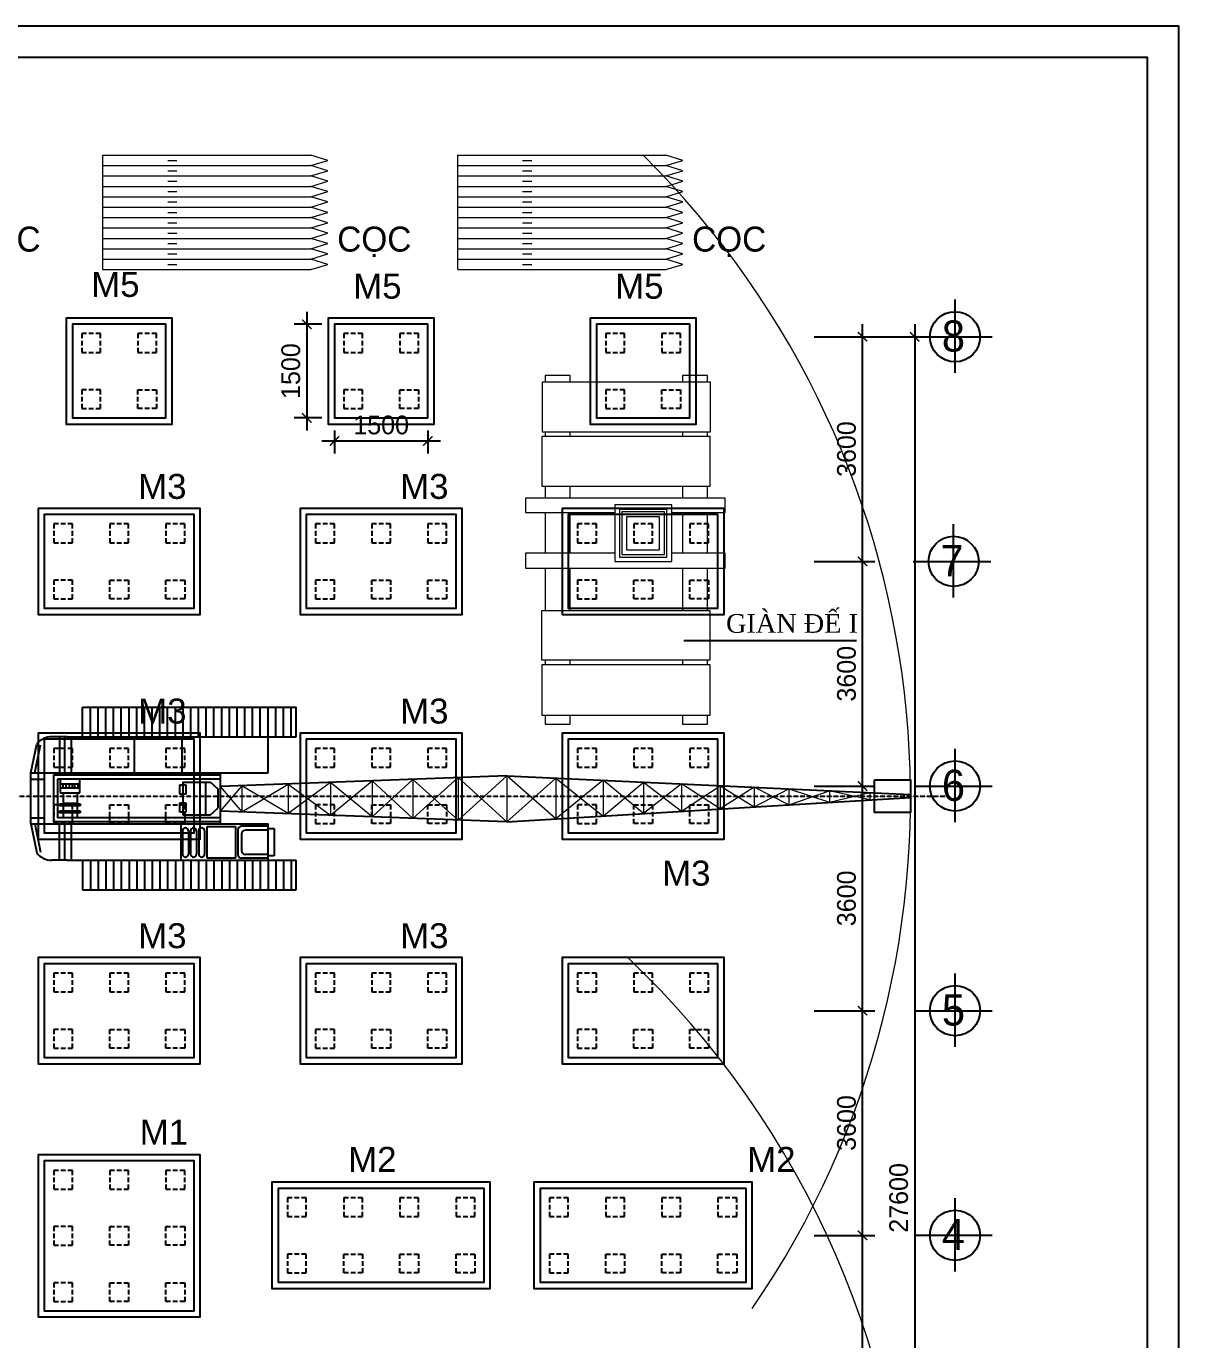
# Model space of a CAD drawing. Extents: x -134084 to 44078, y -38908 to 20492.
# Drawn here: x -68460 to -49984, y -557 to 20492 of the extents above; entities that cross this region are included whole.
import ezdxf

# ---------------------------------------------------------------- set-up
doc = ezdxf.new("R2010")
doc.units = 0
doc.header["$MEASUREMENT"] = 0
doc.linetypes.add('DASHED', pattern=[0.75, 0.5, -0.25])
doc.linetypes.add('HIDDEN', pattern=[0.375, 0.25, -0.125])
doc.layers.get('0').update_dxf_attribs({"linetype": 'CONTINUOUS'})
doc.layers.get('DEFPOINTS').update_dxf_attribs({"linetype": 'CONTINUOUS'})
for name, color, linetype in [('CHU', 3, 'CONTINUOUS'), ('D', 1, 'CONTINUOUS'), ('DIM', 8, 'CONTINUOUS'), ('K2', 4, 'CONTINUOUS'), ('NET-CO-BAN', 7, 'CONTINUOUS'), ('TEXT', 3, 'CONTINUOUS'), ('THAY', 4, 'CONTINUOUS'), ('TUONG', 7, 'CONTINUOUS'), ('V', 2, 'CONTINUOUS')]:
    doc.layers.add(name, color=color, linetype=linetype)
doc.layers.add('KICTHUOC', color=3, linetype='CONTINUOUS', lineweight=20)
doc.styles.add('H', font='')
doc.styles.add('M1', font='arial.ttf')
doc.styles.get('H').set_extended_font_data('VNI-Avo')
doc.dimstyles.new('1-100', dxfattribs={"dimtxt": 300, "dimasz": 150, "dimexe": 200, "dimexo": 200, "dimgap": 100, "dimtad": 1, "dimtoh": 1, "dimdec": 0, "dimzin": 0, "dimdsep": 46, "dimtxsty": 'H', "dimblk": 'ARCHTICK', "dimcen": 1, "dimdle": 200, "dimclrd": 8, "dimclre": 8, "dimclrt": 3, "dimadec": 0, "dimazin": 0, "dimtfac": 1, "dimtdec": 0, "dimtix": 1, "dimtmove": 2, "dimatfit": 3, "dimldrblk": 'ARCHTICK', "dimfxl": 1, "dimtolj": 1, "dimtzin": 0, "dimarcsym": 0})
doc.dimstyles.new('ISO-25_WS', dxfattribs={"dimtxt": 2.5, "dimasz": 2.5, "dimexe": 1.25, "dimexo": 0.625, "dimtad": 1, "dimdec": 4, "dimdsep": 46, "dimtxsty": 'Standard', "dimcen": 2.5, "dimadec": 0, "dimazin": 0, "dimtfac": 1, "dimtdec": 4, "dimtmove": 0, "dimatfit": 3, "dimfxl": 1, "dimtolj": 1, "dimtzin": 0, "dimarcsym": 0})

# ---------------------------------------------------------------- blocks, each defined once
blk = doc.blocks.new('_ArchTick')
at = {"color": 0, "linetype": 'ByBlock', "const_width": 0.15}
blk.add_lwpolyline([(-0.5, -0.5), (0.5, 0.5)], dxfattribs=at)
blk = doc.blocks.new('*D11')
at = {"layer": 'DEFPOINTS', "color": 0, "transparency": 16777216}
for p in [(-63520, 15716), (-63963, 14216), (-63520, 14216)]:
    blk.add_point(p, dxfattribs=at)
at = {"layer": 'DIM', "color": 8, "lineweight": -2, "transparency": 16777216}
for p, q in [((-63963, 15916), (-63963, 14016)), ((-63720, 15716), (-64163, 15716)), ((-63720, 14216), (-64163, 14216))]:
    blk.add_line(p, q, dxfattribs=at)
at = {"layer": 'DIM', "color": 8, "lineweight": -2, "transparency": 16777216, "xscale": 150, "yscale": 150, "zscale": 150}
for p, rotation in [((-63963, 15716), 90), ((-63963, 14216), 270)]:
    blk.add_blockref('_ArchTick', p, dxfattribs=dict(at, rotation=rotation))
at = {"layer": 'DIM', "color": 3, "transparency": 16777216, "insert": (-64218, 14966), "char_height": 300, "attachment_point": 5, "rotation": 90, "style": 'H'}
blk.add_mtext('\\A1;1500', dxfattribs=at)
blk = doc.blocks.new('*D12')
at = {"layer": 'DEFPOINTS', "color": 0, "transparency": 16777216}
for p in [(-63520, 14216), (-62020, 14216), (-62020, 13846)]:
    blk.add_point(p, dxfattribs=at)
at = {"layer": 'DIM', "color": 8, "lineweight": -2, "transparency": 16777216}
for p, q in [((-63520, 14016), (-63520, 13646)), ((-62020, 14016), (-62020, 13646)), ((-63720, 13846), (-61820, 13846))]:
    blk.add_line(p, q, dxfattribs=at)
at = {"layer": 'DIM', "color": 8, "lineweight": -2, "transparency": 16777216, "xscale": 150, "yscale": 150, "zscale": 150, "rotation": 180}
blk.add_blockref('_ArchTick', (-63520, 13846), dxfattribs=at)
at = {"layer": 'DIM', "color": 8, "lineweight": -2, "transparency": 16777216, "xscale": 150, "yscale": 150, "zscale": 150}
blk.add_blockref('_ArchTick', (-62020, 13846), dxfattribs=at)
at = {"layer": 'DIM', "color": 3, "transparency": 16777216, "insert": (-62770, 14101), "char_height": 300, "attachment_point": 5, "style": 'H'}
blk.add_mtext('\\A1;1500', dxfattribs=at)
blk = doc.blocks.new('*D17')
at = {"layer": 'DEFPOINTS', "color": 0, "transparency": 16777216}
for p in [(-56026, 15516), (-55054, 15516), (-56026, 11916)]:
    blk.add_point(p, dxfattribs=at)
at = {"layer": 'DIM', "color": 8, "lineweight": -2, "transparency": 16777216}
for p, q in [((-55054, 11716), (-55054, 15716)), ((-55826, 15516), (-54854, 15516)), ((-55826, 11916), (-54854, 11916))]:
    blk.add_line(p, q, dxfattribs=at)
at = {"layer": 'DIM', "color": 8, "lineweight": -2, "transparency": 16777216, "xscale": 150, "yscale": 150, "zscale": 150}
for p, rotation in [((-55054, 15516), 90), ((-55054, 11916), 270)]:
    blk.add_blockref('_ArchTick', p, dxfattribs=dict(at, rotation=rotation))
at = {"layer": 'DIM', "color": 3, "transparency": 16777216, "insert": (-55309, 13716), "char_height": 300, "attachment_point": 5, "rotation": 90, "style": 'H'}
blk.add_mtext('\\A1;3600', dxfattribs=at)
blk = doc.blocks.new('*D18')
at = {"layer": 'DEFPOINTS', "color": 0, "transparency": 16777216}
for p in [(-55179, 15516), (-57007, -12084), (-54216, -12084)]:
    blk.add_point(p, dxfattribs=at)
at = {"layer": 'DIM', "color": 8, "lineweight": -2, "transparency": 16777216}
for p, q in [((-54216, 15716), (-54216, -12284)), ((-54979, 15516), (-54016, 15516)), ((-56807, -12084), (-54016, -12084))]:
    blk.add_line(p, q, dxfattribs=at)
at = {"layer": 'DIM', "color": 8, "lineweight": -2, "transparency": 16777216, "xscale": 150, "yscale": 150, "zscale": 150}
for p, rotation in [((-54216, 15516), 90), ((-54216, -12084), 270)]:
    blk.add_blockref('_ArchTick', p, dxfattribs=dict(at, rotation=rotation))
at = {"layer": 'DIM', "color": 3, "transparency": 16777216, "insert": (-54472, 1716), "char_height": 300, "attachment_point": 5, "rotation": 90, "style": 'H'}
blk.add_mtext('\\A1;27600', dxfattribs=at)
blk = doc.blocks.new('*D19')
at = {"layer": 'DEFPOINTS', "color": 0, "transparency": 16777216}
for p in [(-56026, 1116), (-55054, 1116), (-56026, -4884)]:
    blk.add_point(p, dxfattribs=at)
at = {"layer": 'DIM', "color": 8, "lineweight": -2, "transparency": 16777216}
for p, q in [((-55054, -5084), (-55054, 1316)), ((-55826, 1116), (-54854, 1116)), ((-55826, -4884), (-54854, -4884))]:
    blk.add_line(p, q, dxfattribs=at)
at = {"layer": 'DIM', "color": 8, "lineweight": -2, "transparency": 16777216, "xscale": 150, "yscale": 150, "zscale": 150}
for p, rotation in [((-55054, 1116), 90), ((-55054, -4884), 270)]:
    blk.add_blockref('_ArchTick', p, dxfattribs=dict(at, rotation=rotation))
at = {"layer": 'DIM', "color": 3, "transparency": 16777216, "insert": (-55309, -1884), "char_height": 300, "attachment_point": 5, "rotation": 90, "style": 'H'}
blk.add_mtext('\\A1;6000', dxfattribs=at)
blk = doc.blocks.new('*D22')
at = {"layer": 'DEFPOINTS', "color": 0, "transparency": 16777216}
for p in [(-56026, 8316), (-55054, 8316), (-56026, 4716)]:
    blk.add_point(p, dxfattribs=at)
at = {"layer": 'DIM', "color": 8, "lineweight": -2, "transparency": 16777216}
for p, q in [((-55054, 4516), (-55054, 8516)), ((-55826, 8316), (-54854, 8316)), ((-55826, 4716), (-54854, 4716))]:
    blk.add_line(p, q, dxfattribs=at)
at = {"layer": 'DIM', "color": 8, "lineweight": -2, "transparency": 16777216, "xscale": 150, "yscale": 150, "zscale": 150}
for p, rotation in [((-55054, 8316), 90), ((-55054, 4716), 270)]:
    blk.add_blockref('_ArchTick', p, dxfattribs=dict(at, rotation=rotation))
at = {"layer": 'DIM', "color": 3, "transparency": 16777216, "insert": (-55309, 6516), "char_height": 300, "attachment_point": 5, "rotation": 90, "style": 'H'}
blk.add_mtext('\\A1;3600', dxfattribs=at)
blk = doc.blocks.new('*D23')
at = {"layer": 'DEFPOINTS', "color": 0, "transparency": 16777216}
for p in [(-56026, 4716), (-55054, 4716), (-56026, 1116)]:
    blk.add_point(p, dxfattribs=at)
at = {"layer": 'DIM', "color": 8, "lineweight": -2, "transparency": 16777216}
for p, q in [((-55054, 916), (-55054, 4916)), ((-55826, 4716), (-54854, 4716)), ((-55826, 1116), (-54854, 1116))]:
    blk.add_line(p, q, dxfattribs=at)
at = {"layer": 'DIM', "color": 8, "lineweight": -2, "transparency": 16777216, "xscale": 150, "yscale": 150, "zscale": 150}
for p, rotation in [((-55054, 4716), 90), ((-55054, 1116), 270)]:
    blk.add_blockref('_ArchTick', p, dxfattribs=dict(at, rotation=rotation))
at = {"layer": 'DIM', "color": 3, "transparency": 16777216, "insert": (-55309, 2916), "char_height": 300, "attachment_point": 5, "rotation": 90, "style": 'H'}
blk.add_mtext('\\A1;3600', dxfattribs=at)
blk = doc.blocks.new('*D24')
at = {"layer": 'DEFPOINTS', "color": 0, "transparency": 16777216}
for p in [(-56026, 11916), (-55054, 11916), (-56026, 8316)]:
    blk.add_point(p, dxfattribs=at)
at = {"layer": 'DIM', "color": 8, "lineweight": -2, "transparency": 16777216}
for p, q in [((-55054, 8116), (-55054, 12116)), ((-55826, 11916), (-54854, 11916)), ((-55826, 8316), (-54854, 8316))]:
    blk.add_line(p, q, dxfattribs=at)
at = {"layer": 'DIM', "color": 8, "lineweight": -2, "transparency": 16777216, "xscale": 150, "yscale": 150, "zscale": 150}
for p, rotation in [((-55054, 11916), 90), ((-55054, 8316), 270)]:
    blk.add_blockref('_ArchTick', p, dxfattribs=dict(at, rotation=rotation))
at = {"layer": 'DIM', "color": 3, "transparency": 16777216, "insert": (-55309, 10116), "char_height": 300, "attachment_point": 5, "rotation": 90, "style": 'H'}
blk.add_mtext('\\A1;3600', dxfattribs=at)

msp = doc.modelspace()

# ---------------------------------------------------------------- linework, layer by layer
at = {"color": 2, "linetype": 'Continuous'}
msp.add_line((-63685.2, 7832.2), (-63685.2, 7832.2), dxfattribs=at)
at = {"layer": 'D', "color": 3, "linetype": 'HIDDEN', "ltscale": 15}
msp.add_line((-83886.2, 8154.8), (-53716.6, 8154.8), dxfattribs=at)
at = {"layer": 'DIM'}
msp.add_lwpolyline([(-49983.5, -38908), (-49983.5, 20492), (-134083.5, 20492), (-134083.5, -38908)], close=True, dxfattribs=at)
at = {"layer": 'K2'}
for p, q in [((-53569.6, 14937.1), (-53569.6, 16111.4)), ((-54216.3, 15516.1), (-52973, 15516.1)), ((-53593, 11337.1), (-53593, 12511.4)), ((-54239.7, 11916.1), (-52996.4, 11916.1)), ((-53569.6, 7737.1), (-53569.6, 8911.4)), ((-54216.3, 8316.1), (-52973, 8316.1)), ((-53569.6, 4137.1), (-53569.6, 5311.4)), ((-54216.3, 4716.1), (-52973, 4716.1)), ((-53569.6, 537.1), (-53569.6, 1711.4)), ((-54216.3, 1116.1), (-52973, 1116.1))]:
    msp.add_line(p, q, dxfattribs=at)
for centre in [(-53569.6, 15516.1), (-53593, 11916.1), (-53569.6, 8316.1), (-53569.6, 4716.1), (-53569.6, 1116.1)]:
    msp.add_circle(centre, 402, dxfattribs=at)
at = {"layer": 'KICTHUOC'}
for p, q in [((-67230.3, 18259.6), (-67230.3, 18426.3)), ((-67230.3, 18426.3), (-63896.9, 18426.3)), ((-63624, 18342.9), (-63896.9, 18426.3)), ((-63896.9, 18259.6), (-63624, 18342.9)), ((-61541.3, 18259.6), (-61541.3, 18426.3)), ((-61541.3, 18426.3), (-58207.9, 18426.3)), ((-57935, 18342.9), (-58207.9, 18426.3)), ((-58207.9, 18259.6), (-57935, 18342.9)), ((-67230.3, 18092.9), (-67230.3, 18259.6)), ((-67230.3, 18259.6), (-63896.9, 18259.6)), ((-63624, 18176.3), (-63896.9, 18259.6)), ((-63896.9, 18092.9), (-63624, 18176.3)), ((-61541.3, 18092.9), (-61541.3, 18259.6)), ((-61541.3, 18259.6), (-58207.9, 18259.6)), ((-57935, 18176.3), (-58207.9, 18259.6)), ((-58207.9, 18092.9), (-57935, 18176.3)), ((-67230.3, 17926.3), (-67230.3, 18092.9)), ((-67230.3, 18092.9), (-63896.9, 18092.9)), ((-67230.3, 17759.6), (-67230.3, 17926.3)), ((-67230.3, 17926.3), (-63896.9, 17926.3)), ((-63624, 18009.6), (-63896.9, 18092.9)), ((-63896.9, 17926.3), (-63624, 18009.6)), ((-63624, 17842.9), (-63896.9, 17926.3)), ((-61541.3, 17926.3), (-61541.3, 18092.9)), ((-61541.3, 18092.9), (-58207.9, 18092.9)), ((-61541.3, 17759.6), (-61541.3, 17926.3)), ((-61541.3, 17926.3), (-58207.9, 17926.3)), ((-57935, 18009.6), (-58207.9, 18092.9)), ((-58207.9, 17926.3), (-57935, 18009.6)), ((-57935, 17842.9), (-58207.9, 17926.3)), ((-67230.3, 17592.9), (-67230.3, 17759.6)), ((-67230.3, 17759.6), (-63896.9, 17759.6)), ((-63896.9, 17759.6), (-63624, 17842.9)), ((-63624, 17676.3), (-63896.9, 17759.6)), ((-61541.3, 17592.9), (-61541.3, 17759.6)), ((-61541.3, 17759.6), (-58207.9, 17759.6)), ((-58207.9, 17759.6), (-57935, 17842.9)), ((-57935, 17676.3), (-58207.9, 17759.6)), ((-67230.3, 17426.3), (-67230.3, 17592.9)), ((-67230.3, 17592.9), (-63896.9, 17592.9)), ((-67230.3, 17592.9), (-63896.9, 17592.9)), ((-63896.9, 17592.9), (-63624, 17676.3)), ((-63624, 17509.6), (-63896.9, 17592.9)), ((-63624, 17509.6), (-63896.9, 17592.9)), ((-63896.9, 17426.3), (-63624, 17509.6)), ((-61541.3, 17426.3), (-61541.3, 17592.9)), ((-61541.3, 17592.9), (-58207.9, 17592.9)), ((-61541.3, 17592.9), (-58207.9, 17592.9)), ((-58207.9, 17592.9), (-57935, 17676.3)), ((-57935, 17509.6), (-58207.9, 17592.9)), ((-57935, 17509.6), (-58207.9, 17592.9)), ((-58207.9, 17426.3), (-57935, 17509.6)), ((-67230.3, 17259.6), (-67230.3, 17426.3)), ((-67230.3, 17426.3), (-63896.9, 17426.3)), ((-63624, 17342.9), (-63896.9, 17426.3)), ((-63896.9, 17259.6), (-63624, 17342.9)), ((-61541.3, 17259.6), (-61541.3, 17426.3)), ((-61541.3, 17426.3), (-58207.9, 17426.3)), ((-57935, 17342.9), (-58207.9, 17426.3)), ((-58207.9, 17259.6), (-57935, 17342.9)), ((-67230.3, 17092.9), (-67230.3, 17259.6)), ((-67230.3, 17259.6), (-63896.9, 17259.6)), ((-67230.3, 16926.3), (-67230.3, 17092.9)), ((-67230.3, 17092.9), (-63896.9, 17092.9)), ((-63624, 17176.3), (-63896.9, 17259.6)), ((-63896.9, 17092.9), (-63624, 17176.3)), ((-63624, 17009.6), (-63896.9, 17092.9)), ((-61541.3, 17092.9), (-61541.3, 17259.6)), ((-61541.3, 17259.6), (-58207.9, 17259.6)), ((-61541.3, 16926.3), (-61541.3, 17092.9)), ((-61541.3, 17092.9), (-58207.9, 17092.9)), ((-57935, 17176.3), (-58207.9, 17259.6)), ((-58207.9, 17092.9), (-57935, 17176.3)), ((-57935, 17009.6), (-58207.9, 17092.9)), ((-67230.3, 16759.6), (-67230.3, 16926.3)), ((-67230.3, 16926.3), (-63896.9, 16926.3)), ((-63896.9, 16926.3), (-63624, 17009.6)), ((-63624, 16842.9), (-63896.9, 16926.3)), ((-63896.9, 16759.6), (-63624, 16842.9)), ((-61541.3, 16759.6), (-61541.3, 16926.3)), ((-61541.3, 16926.3), (-58207.9, 16926.3)), ((-58207.9, 16926.3), (-57935, 17009.6)), ((-57935, 16842.9), (-58207.9, 16926.3)), ((-58207.9, 16759.6), (-57935, 16842.9)), ((-67230.3, 16592.9), (-67230.3, 16759.6)), ((-67230.3, 16759.6), (-63896.9, 16759.6)), ((-63624, 16676.3), (-63896.9, 16759.6)), ((-63896.9, 16592.9), (-63624, 16676.3)), ((-61541.3, 16592.9), (-61541.3, 16759.6)), ((-61541.3, 16759.6), (-58207.9, 16759.6)), ((-57935, 16676.3), (-58207.9, 16759.6)), ((-58207.9, 16592.9), (-57935, 16676.3)), ((-67230.3, 16592.9), (-63896.9, 16592.9)), ((-61541.3, 16592.9), (-58207.9, 16592.9)), ((-57487.6, 14788.6), (-60190.3, 14788.6)), ((-60190.3, 14788.6), (-60190.3, 13993.9)), ((-57487.6, 13993.9), (-57487.6, 14788.6)), ((-60195.9, 13916.8), (-60195.9, 13122.1)), ((-57493.1, 13916.8), (-60195.9, 13916.8)), ((-60190.3, 13993.9), (-57487.6, 13993.9)), ((-57493.1, 13122.1), (-57493.1, 13916.8)), ((-60195.9, 13122.1), (-57493.1, 13122.1)), ((-57255, 12930.3), (-60457.8, 12930.3)), ((-60457.8, 12930.3), (-60457.8, 12697.4)), ((-57255, 12697.4), (-57255, 12930.3)), ((-60457.8, 12697.4), (-59021.5, 12697.4)), ((-58109.9, 12697.4), (-57255, 12697.4)), ((-59021.5, 12050.1), (-60457.8, 12050.1)), ((-60457.8, 12050.1), (-60457.8, 11806)), ((-57255, 12050.1), (-58109.9, 12050.1)), ((-57255, 11806), (-57255, 12050.1)), ((-60457.8, 11806), (-57255, 11806)), ((-57495.2, 11121.8), (-60198, 11121.8)), ((-60198, 11121.8), (-60198, 10338)), ((-57495.2, 10338), (-57495.2, 11121.8)), ((-60198, 10338), (-57495.2, 10338)), ((-57493.1, 10260.9), (-60195.9, 10260.9)), ((-60195.9, 10260.9), (-60195.9, 9453.1)), ((-57493.1, 9453.1), (-57493.1, 10260.9)), ((-60195.9, 9453.1), (-57493.1, 9453.1)), ((-62260.3, 8423.7), (-62913.4, 7823)), ((-62260.3, 7798.2), (-61533.5, 8451.3)), ((-61533.5, 7770.6), (-62260.3, 8423.7)), ((-62260.3, 8423.7), (-62260.3, 7798.2)), ((-60753.5, 8480.9), (-61533.5, 7770.6)), ((-61533.5, 8451.3), (-60753.5, 7741)), ((-61533.5, 8451.3), (-61533.5, 7770.6)), ((-59972.2, 7788.5), (-60753.5, 8480.9)), ((-60753.5, 8480.9), (-60753.5, 7741)), ((-60753.5, 7741), (-59972.2, 8444.6)), ((-59972.2, 8444.6), (-59212.1, 7834.7)), ((-59972.2, 8444.6), (-59972.2, 7788.5)), ((-65003.2, 8319.7), (-65352.7, 7915.5)), ((-65352.7, 8306.4), (-65003.2, 7902.3)), ((-65003.2, 7902.3), (-64260.2, 8347.8)), ((-64260.2, 7874.1), (-65003.2, 8319.7)), ((-65003.2, 8319.7), (-65003.2, 7902.3)), ((-63580.5, 8373.6), (-64260.2, 7874.1)), ((-64260.2, 8347.8), (-63580.5, 7848.3)), ((-64260.2, 8347.8), (-64260.2, 7874.1)), ((-63580.5, 7848.3), (-62913.4, 8399)), ((-63580.5, 8374.3), (-63580.5, 7847.6)), ((-62913.4, 7823), (-63580.5, 8373.6)), ((-62913.4, 8401), (-62913.4, 7823)), ((-62913.4, 8399), (-62260.3, 7798.2)), ((-59212.1, 8409.3), (-59972.2, 7788.5)), ((-58562.2, 7874.2), (-59212.1, 8409.3)), ((-59212.1, 8409.3), (-59212.1, 7834.7)), ((-59212.1, 7834.7), (-58562.2, 8379.1)), ((-58562.2, 8383.2), (-58562.2, 7868.8)), ((-58562.2, 8379.1), (-57956.2, 7911.1)), ((-57956.2, 8350.9), (-58562.2, 7874.2)), ((-57332.8, 7949), (-57956.2, 8350.9)), ((-57956.2, 8350.9), (-57956.2, 7911.1)), ((-57956.2, 7911.1), (-57332.8, 8322)), ((-57332.8, 8322), (-56787.7, 7982.1)), ((-57332.8, 8322), (-57332.8, 7949)), ((-56787.7, 8296.7), (-57332.8, 7949)), ((-56235.7, 8016.5), (-56787.7, 8296.7)), ((-56787.7, 8296.7), (-56787.7, 7982.1)), ((-56787.7, 7982.1), (-56235.7, 8271)), ((-56235.7, 8271), (-56235.7, 8016.5)), ((-56235.7, 8271), (-55585.1, 8055.2)), ((-56235.7, 8016.5), (-55585.1, 8240.8)), ((-55585.1, 8240.8), (-55585.1, 8055.2)), ((-54935.1, 8094.7), (-55585.1, 8240.8)), ((-55585.1, 8055.2), (-54935.1, 8210.6)), ((-54935.1, 8210.6), (-54935.1, 8094.7))]:
    msp.add_line(p, q, dxfattribs=at)
at = {"layer": 'KICTHUOC', "color": 1}
for p, q in [((-66192.2, 18342.9), (-66046, 18342.9)), ((-60503.2, 18342.9), (-60357, 18342.9)), ((-66192.2, 18176.3), (-66046, 18176.3)), ((-60503.2, 18176.3), (-60357, 18176.3)), ((-66192.2, 18009.6), (-66046, 18009.6)), ((-60503.2, 18009.6), (-60357, 18009.6)), ((-66192.2, 17842.9), (-66046, 17842.9)), ((-60503.2, 17842.9), (-60357, 17842.9)), ((-66192.2, 17676.3), (-66046, 17676.3)), ((-66192.2, 17509.6), (-66046, 17509.6)), ((-60503.2, 17676.3), (-60357, 17676.3)), ((-60503.2, 17509.6), (-60357, 17509.6)), ((-66192.2, 17342.9), (-66046, 17342.9)), ((-60503.2, 17342.9), (-60357, 17342.9)), ((-66192.2, 17176.3), (-66046, 17176.3)), ((-60503.2, 17176.3), (-60357, 17176.3)), ((-66192.2, 17009.6), (-66046, 17009.6)), ((-66192.2, 16842.9), (-66046, 16842.9)), ((-60503.2, 17009.6), (-60357, 17009.6)), ((-60503.2, 16842.9), (-60357, 16842.9)), ((-66192.2, 16676.3), (-66046, 16676.3)), ((-60503.2, 16676.3), (-60357, 16676.3))]:
    msp.add_line(p, q, dxfattribs=at)
at = {"layer": 'KICTHUOC'}
for points in [[(-59742.6, 14788.6), (-59742.6, 14894.5), (-60142.6, 14894.5), (-60142.6, 14788.6)], [(-57539.8, 14788.6), (-57539.8, 14894.5), (-57939.8, 14894.5), (-57939.8, 14788.6)], [(-60142.6, 13993.9), (-60142.6, 13916.8)], [(-59742.6, 13916.8), (-59742.6, 13993.9)], [(-57939.8, 13993.9), (-57939.8, 13916.8)], [(-57539.8, 13916.8), (-57539.8, 13993.9)], [(-60142.6, 13122.1), (-60142.6, 12930.3)], [(-59742.6, 12930.3), (-59742.6, 13122.1)], [(-57939.8, 13122.1), (-57939.8, 12930.3)], [(-57539.8, 12930.3), (-57539.8, 13122.1)], [(-60142.6, 12697.4), (-60142.6, 12050.1)], [(-59742.6, 12050.1), (-59742.6, 12697.4)], [(-57939.8, 12697.4), (-57939.8, 12050.1)], [(-57539.8, 12050.1), (-57539.8, 12697.4)], [(-60142.6, 11806), (-60142.6, 11121.8)], [(-59742.6, 11121.8), (-59742.6, 11806)], [(-57939.8, 11806), (-57939.8, 11121.8)], [(-57539.8, 11121.8), (-57539.8, 11806)], [(-60142.6, 10338), (-60142.6, 10260.9)], [(-59742.6, 10260.9), (-59742.6, 10338)], [(-57939.8, 10338), (-57939.8, 10260.9)], [(-57539.8, 10260.9), (-57539.8, 10338)], [(-60142.6, 9453.1), (-60142.6, 9307.1), (-59742.6, 9307.1), (-59742.6, 9453.1)], [(-57939.8, 9453.1), (-57939.8, 9307.1), (-57539.8, 9307.1), (-57539.8, 9453.1)]]:
    msp.add_lwpolyline(points, dxfattribs=at)
for points in [[(-58109.9, 12825.1), (-59021.5, 12825.1), (-59021.5, 11913.5), (-58109.9, 11913.5)], [(-58189.1, 12746), (-58948.8, 12746), (-58948.8, 11986.4), (-58189.1, 11986.4)], [(-58227, 12708.2), (-58910.7, 12708.2), (-58910.7, 12024.5), (-58227, 12024.5)], [(-58306.6, 12631.9), (-58838.4, 12631.9), (-58838.4, 12100.1), (-58306.6, 12100.1)]]:
    msp.add_lwpolyline(points, close=True, dxfattribs=at)
for centre, start, end in [((-68783.9, 8134.3), 325.59689, 45.21807), ((-68783.9, -4965.7), 314.25307, 46.57975)]:
    msp.add_arc(centre, 14500, start, end, dxfattribs=at)
at = {"layer": 'NET-CO-BAN', "color": 8, "linetype": 'DASHED', "ltscale": 150}
for points in [[(-67570.2, 15266.1), (-67270.2, 15266.1), (-67270.2, 15566.1), (-67570.2, 15566.1)], [(-66670.2, 15266.1), (-66370.2, 15266.1), (-66370.2, 15566.1), (-66670.2, 15566.1)], [(-63370.2, 15266.1), (-63070.2, 15266.1), (-63070.2, 15566.1), (-63370.2, 15566.1)], [(-62470.2, 15266.1), (-62170.2, 15266.1), (-62170.2, 15566.1), (-62470.2, 15566.1)], [(-59170.2, 15266.1), (-58870.2, 15266.1), (-58870.2, 15566.1), (-59170.2, 15566.1)], [(-58270.2, 15266.1), (-57970.2, 15266.1), (-57970.2, 15566.1), (-58270.2, 15566.1)], [(-67570.2, 14366.1), (-67270.2, 14366.1), (-67270.2, 14666.1), (-67570.2, 14666.1)], [(-66370.2, 14366.1), (-66670.2, 14366.1), (-66670.2, 14666.1), (-66370.2, 14666.1)], [(-63370.2, 14366.1), (-63070.2, 14366.1), (-63070.2, 14666.1), (-63370.2, 14666.1)], [(-62170.2, 14366.1), (-62470.2, 14366.1), (-62470.2, 14666.1), (-62170.2, 14666.1)], [(-59170.2, 14366.1), (-58870.2, 14366.1), (-58870.2, 14666.1), (-59170.2, 14666.1)], [(-57970.2, 14366.1), (-58270.2, 14366.1), (-58270.2, 14666.1), (-57970.2, 14666.1)], [(-68020.2, 12216.1), (-67720.2, 12216.1), (-67720.2, 12516.1), (-68020.2, 12516.1)], [(-67120.2, 12216.1), (-66820.2, 12216.1), (-66820.2, 12516.1), (-67120.2, 12516.1)], [(-66220.2, 12216.1), (-65920.2, 12216.1), (-65920.2, 12516.1), (-66220.2, 12516.1)], [(-63820.2, 12216.1), (-63520.2, 12216.1), (-63520.2, 12516.1), (-63820.2, 12516.1)], [(-62920.2, 12216.1), (-62620.2, 12216.1), (-62620.2, 12516.1), (-62920.2, 12516.1)], [(-62020.2, 12216.1), (-61720.2, 12216.1), (-61720.2, 12516.1), (-62020.2, 12516.1)], [(-59620.2, 12216.1), (-59320.2, 12216.1), (-59320.2, 12516.1), (-59620.2, 12516.1)], [(-58720.2, 12216.1), (-58420.2, 12216.1), (-58420.2, 12516.1), (-58720.2, 12516.1)], [(-57820.2, 12216.1), (-57520.2, 12216.1), (-57520.2, 12516.1), (-57820.2, 12516.1)], [(-68020.2, 11316.1), (-67720.2, 11316.1), (-67720.2, 11616.1), (-68020.2, 11616.1)], [(-66820.2, 11316.1), (-67120.2, 11316.1), (-67120.2, 11616.1), (-66820.2, 11616.1)], [(-65920.2, 11316.1), (-66220.2, 11316.1), (-66220.2, 11616.1), (-65920.2, 11616.1)], [(-63820.2, 11316.1), (-63520.2, 11316.1), (-63520.2, 11616.1), (-63820.2, 11616.1)], [(-62620.2, 11316.1), (-62920.2, 11316.1), (-62920.2, 11616.1), (-62620.2, 11616.1)], [(-61720.2, 11316.1), (-62020.2, 11316.1), (-62020.2, 11616.1), (-61720.2, 11616.1)], [(-59620.2, 11316.1), (-59320.2, 11316.1), (-59320.2, 11616.1), (-59620.2, 11616.1)], [(-58420.2, 11316.1), (-58720.2, 11316.1), (-58720.2, 11616.1), (-58420.2, 11616.1)], [(-57520.2, 11316.1), (-57820.2, 11316.1), (-57820.2, 11616.1), (-57520.2, 11616.1)], [(-68020.2, 8616.1), (-67720.2, 8616.1), (-67720.2, 8916.1), (-68020.2, 8916.1)], [(-67120.2, 8616.1), (-66820.2, 8616.1), (-66820.2, 8916.1), (-67120.2, 8916.1)], [(-66220.2, 8616.1), (-65920.2, 8616.1), (-65920.2, 8916.1), (-66220.2, 8916.1)], [(-63820.2, 8616.1), (-63520.2, 8616.1), (-63520.2, 8916.1), (-63820.2, 8916.1)], [(-62920.2, 8616.1), (-62620.2, 8616.1), (-62620.2, 8916.1), (-62920.2, 8916.1)], [(-62020.2, 8616.1), (-61720.2, 8616.1), (-61720.2, 8916.1), (-62020.2, 8916.1)], [(-59620.2, 8616.1), (-59320.2, 8616.1), (-59320.2, 8916.1), (-59620.2, 8916.1)], [(-58720.2, 8616.1), (-58420.2, 8616.1), (-58420.2, 8916.1), (-58720.2, 8916.1)], [(-57820.2, 8616.1), (-57520.2, 8616.1), (-57520.2, 8916.1), (-57820.2, 8916.1)], [(-68020.2, 7716.1), (-67720.2, 7716.1), (-67720.2, 8016.1), (-68020.2, 8016.1)], [(-66820.2, 7716.1), (-67120.2, 7716.1), (-67120.2, 8016.1), (-66820.2, 8016.1)], [(-65920.2, 7716.1), (-66220.2, 7716.1), (-66220.2, 8016.1), (-65920.2, 8016.1)], [(-63820.2, 7716.1), (-63520.2, 7716.1), (-63520.2, 8016.1), (-63820.2, 8016.1)], [(-62620.2, 7716.1), (-62920.2, 7716.1), (-62920.2, 8016.1), (-62620.2, 8016.1)], [(-61720.2, 7716.1), (-62020.2, 7716.1), (-62020.2, 8016.1), (-61720.2, 8016.1)], [(-59620.2, 7716.1), (-59320.2, 7716.1), (-59320.2, 8016.1), (-59620.2, 8016.1)], [(-58420.2, 7716.1), (-58720.2, 7716.1), (-58720.2, 8016.1), (-58420.2, 8016.1)], [(-57520.2, 7716.1), (-57820.2, 7716.1), (-57820.2, 8016.1), (-57520.2, 8016.1)], [(-68020.2, 5016.1), (-67720.2, 5016.1), (-67720.2, 5316.1), (-68020.2, 5316.1)], [(-67120.2, 5016.1), (-66820.2, 5016.1), (-66820.2, 5316.1), (-67120.2, 5316.1)], [(-66220.2, 5016.1), (-65920.2, 5016.1), (-65920.2, 5316.1), (-66220.2, 5316.1)], [(-63820.2, 5016.1), (-63520.2, 5016.1), (-63520.2, 5316.1), (-63820.2, 5316.1)], [(-62920.2, 5016.1), (-62620.2, 5016.1), (-62620.2, 5316.1), (-62920.2, 5316.1)], [(-62020.2, 5016.1), (-61720.2, 5016.1), (-61720.2, 5316.1), (-62020.2, 5316.1)], [(-59620.2, 5016.1), (-59320.2, 5016.1), (-59320.2, 5316.1), (-59620.2, 5316.1)], [(-58720.2, 5016.1), (-58420.2, 5016.1), (-58420.2, 5316.1), (-58720.2, 5316.1)], [(-57820.2, 5016.1), (-57520.2, 5016.1), (-57520.2, 5316.1), (-57820.2, 5316.1)], [(-68020.2, 4116.1), (-67720.2, 4116.1), (-67720.2, 4416.1), (-68020.2, 4416.1)], [(-66820.2, 4116.1), (-67120.2, 4116.1), (-67120.2, 4416.1), (-66820.2, 4416.1)], [(-65920.2, 4116.1), (-66220.2, 4116.1), (-66220.2, 4416.1), (-65920.2, 4416.1)], [(-63820.2, 4116.1), (-63520.2, 4116.1), (-63520.2, 4416.1), (-63820.2, 4416.1)], [(-62620.2, 4116.1), (-62920.2, 4116.1), (-62920.2, 4416.1), (-62620.2, 4416.1)], [(-61720.2, 4116.1), (-62020.2, 4116.1), (-62020.2, 4416.1), (-61720.2, 4416.1)], [(-59620.2, 4116.1), (-59320.2, 4116.1), (-59320.2, 4416.1), (-59620.2, 4416.1)], [(-58420.2, 4116.1), (-58720.2, 4116.1), (-58720.2, 4416.1), (-58420.2, 4416.1)], [(-57520.2, 4116.1), (-57820.2, 4116.1), (-57820.2, 4416.1), (-57520.2, 4416.1)], [(-68020.2, 1857.4), (-67720.2, 1857.4), (-67720.2, 2157.4), (-68020.2, 2157.4)], [(-67120.2, 1857.4), (-66820.2, 1857.4), (-66820.2, 2157.4), (-67120.2, 2157.4)], [(-66220.2, 1857.4), (-65920.2, 1857.4), (-65920.2, 2157.4), (-66220.2, 2157.4)], [(-64270.2, 1416.1), (-63970.2, 1416.1), (-63970.2, 1716.1), (-64270.2, 1716.1)], [(-63370.2, 1416.1), (-63070.2, 1416.1), (-63070.2, 1716.1), (-63370.2, 1716.1)], [(-62470.2, 1416.1), (-62170.2, 1416.1), (-62170.2, 1716.1), (-62470.2, 1716.1)], [(-61570.2, 1416.1), (-61270.2, 1416.1), (-61270.2, 1716.1), (-61570.2, 1716.1)], [(-60070.2, 1416.1), (-59770.2, 1416.1), (-59770.2, 1716.1), (-60070.2, 1716.1)], [(-59170.2, 1416.1), (-58870.2, 1416.1), (-58870.2, 1716.1), (-59170.2, 1716.1)], [(-58270.2, 1416.1), (-57970.2, 1416.1), (-57970.2, 1716.1), (-58270.2, 1716.1)], [(-57370.2, 1416.1), (-57070.2, 1416.1), (-57070.2, 1716.1), (-57370.2, 1716.1)], [(-68020.2, 957.4), (-67720.2, 957.4), (-67720.2, 1257.4), (-68020.2, 1257.4)], [(-66820.2, 957.4), (-67120.2, 957.4), (-67120.2, 1257.4), (-66820.2, 1257.4)], [(-65920.2, 957.4), (-66220.2, 957.4), (-66220.2, 1257.4), (-65920.2, 1257.4)], [(-64270.2, 516.1), (-63970.2, 516.1), (-63970.2, 816.1), (-64270.2, 816.1)], [(-63070.2, 516.1), (-63370.2, 516.1), (-63370.2, 816.1), (-63070.2, 816.1)], [(-62170.2, 516.1), (-62470.2, 516.1), (-62470.2, 816.1), (-62170.2, 816.1)], [(-61270.2, 516.1), (-61570.2, 516.1), (-61570.2, 816.1), (-61270.2, 816.1)], [(-60070.2, 516.1), (-59770.2, 516.1), (-59770.2, 816.1), (-60070.2, 816.1)], [(-58870.2, 516.1), (-59170.2, 516.1), (-59170.2, 816.1), (-58870.2, 816.1)], [(-57970.2, 516.1), (-58270.2, 516.1), (-58270.2, 816.1), (-57970.2, 816.1)], [(-57070.2, 516.1), (-57370.2, 516.1), (-57370.2, 816.1), (-57070.2, 816.1)], [(-68020.2, 57.4), (-67720.2, 57.4), (-67720.2, 357.4), (-68020.2, 357.4)], [(-67120.2, 357.4), (-66820.2, 357.4), (-66820.2, 57.4), (-67120.2, 57.4)], [(-65920.2, 57.4), (-66220.2, 57.4), (-66220.2, 357.4), (-65920.2, 357.4)]]:
    msp.add_lwpolyline(points, close=True, dxfattribs=at)
at = {"layer": 'THAY'}
msp.add_lwpolyline([(-50483.5, -38408), (-50483.5, 19992), (-133583.5, 19992), (-133583.5, -38408)], close=True, dxfattribs=at)
at = {"layer": 'TUONG', "color": 8}
for points in [[(-66120.2, 15641.1), (-66120.2, 15816.1), (-67820.2, 15816.1), (-67820.2, 15641.1)], [(-67820.2, 15816.1), (-67820.2, 14116.1), (-66120.2, 14116.1)], [(-66845.2, 14116.1), (-66120.2, 14116.1), (-66120.2, 15816.1)], [(-61920.2, 14116.1), (-61920.2, 15816.1), (-63620.2, 15816.1), (-63620.2, 15641.1)], [(-63620.2, 15816.1), (-63620.2, 14116.1), (-62895.2, 14116.1)], [(-58445.2, 14116.1), (-57720.2, 14116.1), (-57720.2, 15816.1), (-59420.2, 15816.1), (-59420.2, 15641.1)], [(-59420.2, 15816.1), (-59420.2, 14116.1), (-57720.2, 14116.1)], [(-66220.2, 15641.1), (-66220.2, 15716.1), (-67720.2, 15716.1), (-67720.2, 15641.1)], [(-67720.2, 15716.1), (-67720.2, 14216.1), (-66220.2, 14216.1)], [(-66845.2, 14216.1), (-66220.2, 14216.1), (-66220.2, 15716.1)], [(-62020.2, 14216.1), (-62020.2, 15716.1), (-63520.2, 15716.1), (-63520.2, 15641.1)], [(-63520.2, 15716.1), (-63520.2, 14216.1), (-62895.2, 14216.1)], [(-58445.2, 14216.1), (-57820.2, 14216.1), (-57820.2, 15716.1), (-59320.2, 15716.1), (-59320.2, 15641.1)], [(-59320.2, 15716.1), (-59320.2, 14216.1), (-57820.2, 14216.1)], [(-63620.2, 14116.1), (-61920.2, 14116.1), (-61920.2, 15391.1)], [(-63520.2, 14216.1), (-62020.2, 14216.1), (-62020.2, 15391.1)], [(-68270.2, 11066.1), (-65670.2, 11066.1), (-65670.2, 12766.1)], [(-68270.2, 12766.1), (-68270.2, 11066.1), (-67095.2, 11066.1)], [(-65670.2, 12766.1), (-68270.2, 12766.1), (-68270.2, 12041.1)], [(-68170.2, 11166.1), (-65770.2, 11166.1), (-65770.2, 12666.1)], [(-68170.2, 12666.1), (-68170.2, 11166.1), (-67095.2, 11166.1)], [(-65770.2, 12666.1), (-68170.2, 12666.1), (-68170.2, 12041.1)], [(-65670.2, 12041.1), (-65670.2, 12766.1), (-66845.2, 12766.1)], [(-65770.2, 12041.1), (-65770.2, 12666.1), (-66845.2, 12666.1)], [(-61470.2, 12766.1), (-64070.2, 12766.1), (-64070.2, 12041.1)], [(-64070.2, 12766.1), (-64070.2, 11066.1), (-62895.2, 11066.1)], [(-61570.2, 12666.1), (-63970.2, 12666.1), (-63970.2, 12041.1)], [(-63970.2, 12666.1), (-63970.2, 11166.1), (-62895.2, 11166.1)], [(-61470.2, 11066.1), (-61470.2, 12766.1), (-62645.2, 12766.1)], [(-61570.2, 11166.1), (-61570.2, 12666.1), (-62645.2, 12666.1)], [(-59870.2, 11066.1), (-57270.2, 11066.1), (-57270.2, 12766.1), (-58445.2, 12766.1)], [(-57270.2, 12766.1), (-59870.2, 12766.1), (-59870.2, 12041.1)], [(-59870.2, 12766.1), (-59870.2, 11066.1), (-58695.2, 11066.1)], [(-59770.2, 11166.1), (-57370.2, 11166.1), (-57370.2, 12666.1), (-58445.2, 12666.1)], [(-57370.2, 12666.1), (-59770.2, 12666.1), (-59770.2, 12041.1)], [(-59770.2, 12666.1), (-59770.2, 11166.1), (-58695.2, 11166.1)], [(-64070.2, 11066.1), (-61470.2, 11066.1), (-61470.2, 11791.1)], [(-63970.2, 11166.1), (-61570.2, 11166.1), (-61570.2, 11791.1)], [(-68270.2, 9166.1), (-68270.2, 7466.1), (-67095.2, 7466.1)], [(-66758.8, 9166.1), (-68270.2, 9166.1), (-68270.2, 8441.1)], [(-65770.2, 9066.1), (-68170.2, 9066.1), (-68170.2, 8441.1)], [(-65670.2, 7466.1), (-65670.2, 9166.1), (-66845.2, 9166.1)], [(-65770.2, 7566.1), (-65770.2, 9066.1), (-66845.2, 9066.1)], [(-62895.2, 9166.1), (-64070.2, 9166.1), (-64070.2, 7466.1)], [(-61470.2, 8441.1), (-61470.2, 9166.1), (-64070.2, 9166.1)], [(-64070.2, 7466.1), (-61470.2, 7466.1), (-61470.2, 9166.1)], [(-62895.2, 9066.1), (-63970.2, 9066.1), (-63970.2, 7566.1)], [(-61570.2, 8441.1), (-61570.2, 9066.1), (-63970.2, 9066.1)], [(-63970.2, 7566.1), (-61570.2, 7566.1), (-61570.2, 9066.1)], [(-59870.2, 7466.1), (-57270.2, 7466.1), (-57270.2, 9166.1), (-58445.2, 9166.1)], [(-57270.2, 9166.1), (-59870.2, 9166.1), (-59870.2, 8441.1)], [(-59870.2, 9166.1), (-59870.2, 7466.1), (-58695.2, 7466.1)], [(-59770.2, 7566.1), (-57370.2, 7566.1), (-57370.2, 9066.1), (-58445.2, 9066.1)], [(-57370.2, 9066.1), (-59770.2, 9066.1), (-59770.2, 8441.1)], [(-59770.2, 9066.1), (-59770.2, 7566.1), (-58695.2, 7566.1)], [(-68270.2, 7466.1), (-65670.2, 7466.1), (-65670.2, 8191.1)], [(-68170.2, 7566.1), (-65770.2, 7566.1), (-65770.2, 8191.1)], [(-64070.2, 8191.1), (-64070.2, 7466.1), (-62895.2, 7466.1)], [(-63970.2, 8191.1), (-63970.2, 7566.1), (-62895.2, 7566.1)], [(-68270.2, 3866.1), (-65670.2, 3866.1), (-65670.2, 5566.1)], [(-67095.2, 5566.1), (-68270.2, 5566.1), (-68270.2, 3866.1)], [(-65670.2, 4841.1), (-65670.2, 5566.1), (-68270.2, 5566.1)], [(-62558.8, 5566.1), (-64070.2, 5566.1), (-64070.2, 4841.1)], [(-64070.2, 5566.1), (-64070.2, 3866.1), (-62895.2, 3866.1)], [(-61470.2, 3866.1), (-61470.2, 5566.1), (-62645.2, 5566.1)], [(-58445.2, 3866.1), (-57270.2, 3866.1), (-57270.2, 5566.1), (-59870.2, 5566.1)], [(-58695.2, 5566.1), (-59870.2, 5566.1), (-59870.2, 3866.1)], [(-68170.2, 3966.1), (-65770.2, 3966.1), (-65770.2, 5466.1)], [(-67095.2, 5466.1), (-68170.2, 5466.1), (-68170.2, 3966.1)], [(-65770.2, 4841.1), (-65770.2, 5466.1), (-68170.2, 5466.1)], [(-61570.2, 5466.1), (-63970.2, 5466.1), (-63970.2, 4841.1)], [(-63970.2, 5466.1), (-63970.2, 3966.1), (-62895.2, 3966.1)], [(-61570.2, 3966.1), (-61570.2, 5466.1), (-62645.2, 5466.1)], [(-58445.2, 3966.1), (-57370.2, 3966.1), (-57370.2, 5466.1), (-59770.2, 5466.1)], [(-58695.2, 5466.1), (-59770.2, 5466.1), (-59770.2, 3966.1)], [(-68270.2, 4591.1), (-68270.2, 3866.1), (-67095.2, 3866.1)], [(-68170.2, 4591.1), (-68170.2, 3966.1), (-67095.2, 3966.1)], [(-64070.2, 3866.1), (-61470.2, 3866.1), (-61470.2, 4591.1)], [(-63970.2, 3966.1), (-61570.2, 3966.1), (-61570.2, 4591.1)], [(-59870.2, 4591.1), (-59870.2, 3866.1), (-57270.2, 3866.1)], [(-59770.2, 4591.1), (-59770.2, 3966.1), (-57370.2, 3966.1)], [(-68270.2, 2407.4), (-68270.2, -192.6), (-67095.2, -192.6)], [(-65670.2, 2407.4), (-68270.2, 2407.4), (-68270.2, 1241.1)], [(-65670.2, -192.6), (-65670.2, 2407.4), (-66845.2, 2407.4)], [(-68170.2, 2307.4), (-68170.2, -92.6), (-67095.2, -92.6)], [(-65770.2, 2307.4), (-68170.2, 2307.4), (-68170.2, 1241.1)], [(-65770.2, -92.6), (-65770.2, 2307.4), (-66845.2, 2307.4)], [(-61020.2, 1241.1), (-61020.2, 1966.1), (-64520.2, 1966.1)], [(-62895.2, 1966.1), (-64520.2, 1966.1), (-64520.2, 266.1)], [(-64520.2, 266.1), (-61020.2, 266.1), (-61020.2, 1966.1)], [(-60320.2, 1966.1), (-60320.2, 266.1), (-58695.2, 266.1)], [(-60320.2, 266.1), (-56820.2, 266.1), (-56820.2, 1966.1), (-58445.2, 1966.1)], [(-56820.2, 1966.1), (-60320.2, 1966.1), (-60320.2, 1241.1)], [(-61120.2, 1241.1), (-61120.2, 1866.1), (-64420.2, 1866.1)], [(-62895.2, 1866.1), (-64420.2, 1866.1), (-64420.2, 366.1), (-62895.2, 366.1)], [(-64420.2, 366.1), (-61120.2, 366.1), (-61120.2, 1866.1)], [(-60220.2, 1866.1), (-60220.2, 366.1), (-58695.2, 366.1)], [(-60220.2, 366.1), (-56920.2, 366.1), (-56920.2, 1866.1), (-58445.2, 1866.1)], [(-56920.2, 1866.1), (-60220.2, 1866.1), (-60220.2, 1241.1)], [(-68270.2, -192.6), (-65670.2, -192.6), (-65670.2, 991.1)], [(-68170.2, -92.6), (-65770.2, -92.6), (-65770.2, 991.1)], [(-64520.2, 991.1), (-64520.2, 266.1), (-62895.2, 266.1)]]:
    msp.add_lwpolyline(points, dxfattribs=at)
at = {"layer": 'TUONG'}
msp.add_lwpolyline([(-68170.2, 9066.1), (-68170.2, 7566.1), (-67095.2, 7566.1)], dxfattribs=at)
at = {"layer": 'V', "linetype": 'ByBlock'}
for p, q in [((-67555.5, 9578), (-64131.3, 9578)), ((-67555.5, 9107.4), (-67555.5, 9578)), ((-67431.6, 9107.4), (-67431.6, 9578)), ((-67307.8, 9107.4), (-67307.8, 9578)), ((-67184, 9107.4), (-67184, 9578)), ((-67060.1, 9107.4), (-67060.1, 9578)), ((-66936.3, 9107.4), (-66936.3, 9578)), ((-66812.4, 9107.4), (-66812.4, 9578)), ((-66688.6, 9107.4), (-66688.6, 9578)), ((-66564.8, 9107.4), (-66564.8, 9578)), ((-66440.9, 9107.4), (-66440.9, 9578)), ((-66317.1, 9107.4), (-66317.1, 9578)), ((-66193.2, 9107.4), (-66193.2, 9578)), ((-66069.4, 9107.4), (-66069.4, 9578)), ((-65945.6, 9107.4), (-65945.6, 9578)), ((-65821.7, 9107.4), (-65821.7, 9578)), ((-65697.9, 9107.4), (-65697.9, 9578)), ((-65574, 9107.4), (-65574, 9578)), ((-65450.2, 9107.4), (-65450.2, 9578)), ((-65326.4, 9107.4), (-65326.4, 9578)), ((-65202.5, 9107.4), (-65202.5, 9578)), ((-65078.7, 9107.4), (-65078.7, 9578)), ((-64954.8, 9107.4), (-64954.8, 9578)), ((-64831, 9107.4), (-64831, 9578)), ((-64707.2, 9107.4), (-64707.2, 9578)), ((-64583.3, 9107.4), (-64583.3, 9578)), ((-64459.5, 9107.4), (-64459.5, 9578)), ((-64335.6, 9107.4), (-64335.6, 9578)), ((-64211.8, 9107.4), (-64211.8, 9578)), ((-64131.3, 9107.4), (-64131.3, 9578)), ((-67803.2, 9107.4), (-68049.2, 9107.4)), ((-67926.2, 9107.4), (-67926.2, 8525.4)), ((-67844.3, 9107.4), (-67844.3, 8525.4)), ((-67803.2, 9107.4), (-64131.3, 9107.4)), ((-67737.4, 9107.4), (-67737.4, 8525.4)), ((-66725.9, 8525.4), (-66725.9, 9107.4)), ((-65958.9, 8525.4), (-65958.9, 9107.4)), ((-64584.1, 8525.4), (-64584.1, 9107.4)), ((-68387.3, 8525.4), (-68292.7, 8989.1)), ((-68324.1, 8525.4), (-68232, 8976.7)), ((-68387.3, 8525.4), (-64584.1, 8525.4)), ((-68387.3, 7708), (-68387.3, 8525.4)), ((-68387.3, 8424.7), (-68171.6, 8424.7)), ((-68171.6, 8525.4), (-68171.6, 7708)), ((-65352.7, 8488.5), (-68023.1, 8488.5)), ((-68023.1, 8488.5), (-68023.1, 7744.9)), ((-65352.7, 8426.5), (-67961.2, 8426.5)), ((-67961.2, 8426.5), (-67961.2, 7806.8)), ((-67914.2, 8426.5), (-67914.2, 8205.9)), ((-67600.8, 8205.9), (-67600.8, 8426.5)), ((-65352.7, 8525.4), (-65352.7, 7708)), ((-60753.5, 8480.9), (-65352.7, 8306.4)), ((-60753.5, 8480.9), (-54283.9, 8180.3)), ((-67914.2, 8349.9), (-67600.8, 8349.9)), ((-67914.2, 8288), (-67600.8, 8288)), ((-67875.4, 8349.9), (-67875.4, 8288)), ((-67825.5, 8349.9), (-67825.5, 8288)), ((-67772.8, 8349.9), (-67772.8, 8288)), ((-67722.8, 8349.9), (-67722.8, 8288)), ((-67684, 8349.9), (-67684, 8288)), ((-67634.1, 8349.9), (-67634.1, 8288)), ((-66000, 8333.9), (-65901.1, 8333.9)), ((-66000, 8185.6), (-66000, 8333.9)), ((-65950.6, 8379.5), (-65950.6, 7853.9)), ((-65950.6, 8379.5), (-65505.4, 8379.5)), ((-65901.1, 8333.9), (-65901.1, 8185.6)), ((-65585.3, 8379.5), (-65585.3, 7853.9)), ((-65505.4, 8379.5), (-65391.2, 8273)), ((-65391.2, 8273), (-65391.2, 7960.3)), ((-67928.1, 7998.1), (-67928.1, 8031.3)), ((-67922.5, 8031.3), (-67598, 8031.3)), ((-67914.2, 8205.9), (-67600.8, 8205.9)), ((-67867.1, 8205.9), (-67867.1, 7806.8)), ((-67867.1, 8042.4), (-67639.6, 8042.4)), ((-67639.6, 7806.8), (-67639.6, 8205.9)), ((-67598, 8031.3), (-67598, 7998.1)), ((-65901.1, 8185.6), (-66000, 8185.6)), ((-66000, 8045), (-65901.1, 8045)), ((-66000, 7896.8), (-66000, 8045)), ((-65901.1, 8045), (-65901.1, 7896.8)), ((-60753.5, 7741), (-54283.9, 8134.3)), ((-68387.3, 7808.7), (-68171.6, 7808.7)), ((-65352.7, 7806.8), (-67961.2, 7806.8)), ((-67598, 7998.1), (-67928.1, 7998.1)), ((-67928.1, 7884.5), (-67928.1, 7917.8)), ((-67598, 7884.5), (-67928.1, 7884.5)), ((-67922.5, 7917.8), (-67598, 7917.8)), ((-67598, 7917.8), (-67598, 7884.5)), ((-65901.1, 7896.8), (-66000, 7896.8)), ((-65950.6, 7853.9), (-65505.4, 7853.9)), ((-65505.4, 7853.9), (-65391.2, 7960.3)), ((-60753.5, 7741), (-65352.7, 7915.5)), ((-68387.3, 7708), (-64584.1, 7708)), ((-68387.3, 7708), (-68292.7, 7244.3)), ((-68324.1, 7708), (-68232, 7256.7)), ((-65352.7, 7744.9), (-68023.1, 7744.9)), ((-67926.2, 7126), (-67926.2, 7708)), ((-67844.3, 7708), (-67844.3, 7126)), ((-67737.4, 7708), (-67737.4, 7126)), ((-65976.7, 7126), (-65976.7, 7708)), ((-65954.7, 7596.5), (-65954.7, 7223.8)), ((-65860, 7596.5), (-65860, 7223.8)), ((-65824.6, 7596.5), (-65824.6, 7223.8)), ((-65729.9, 7596.5), (-65729.9, 7223.8)), ((-65694.4, 7596.5), (-65694.4, 7223.8)), ((-65599.7, 7596.5), (-65599.7, 7223.8)), ((-65559.3, 7669.2), (-65102.7, 7669.2)), ((-65559.3, 7159.9), (-65559.3, 7669.2)), ((-65102.7, 7669.2), (-65102.7, 7159.9)), ((-65069.4, 7610.6), (-65069.4, 7221.8)), ((-64584.1, 7672.5), (-65007.5, 7672.5)), ((-64584.1, 7610.6), (-64945.6, 7610.6)), ((-64584.1, 7126), (-64584.1, 7708)), ((-64584.1, 7635.9), (-64482.8, 7635.9)), ((-64482.8, 7635.9), (-64482.8, 7196.5)), ((-65007.5, 7548.7), (-65007.5, 7283.7)), ((-65102.7, 7159.9), (-65559.3, 7159.9)), ((-64584.1, 7159.9), (-65007.5, 7159.9)), ((-64584.1, 7221.8), (-64945.6, 7221.8)), ((-64482.8, 7196.5), (-64584.1, 7196.5)), ((-67803.2, 7126), (-68049.2, 7126)), ((-67803.2, 7126), (-64131.3, 7126)), ((-67555.5, 7126), (-67555.5, 6655.4)), ((-67431.6, 7126), (-67431.6, 6655.4)), ((-67307.8, 7126), (-67307.8, 6655.4)), ((-67184, 7126), (-67184, 6655.4)), ((-67060.1, 7126), (-67060.1, 6655.4)), ((-66936.3, 7126), (-66936.3, 6655.4)), ((-66812.4, 7126), (-66812.4, 6655.4)), ((-66688.6, 7126), (-66688.6, 6655.4)), ((-66564.8, 7126), (-66564.8, 6655.4)), ((-66440.9, 7126), (-66440.9, 6655.4)), ((-66317.1, 7126), (-66317.1, 6655.4)), ((-66193.2, 7126), (-66193.2, 6655.4)), ((-66069.4, 7126), (-66069.4, 6655.4)), ((-65945.6, 7126), (-65945.6, 6655.4)), ((-65821.7, 7126), (-65821.7, 6655.4)), ((-65697.9, 7126), (-65697.9, 6655.4)), ((-65574, 7126), (-65574, 6655.4)), ((-65450.2, 7126), (-65450.2, 6655.4)), ((-65326.4, 7126), (-65326.4, 6655.4)), ((-65202.5, 7126), (-65202.5, 6655.4)), ((-65078.7, 7126), (-65078.7, 6655.4)), ((-64954.8, 7126), (-64954.8, 6655.4)), ((-64831, 7126), (-64831, 6655.4)), ((-64707.2, 7126), (-64707.2, 6655.4)), ((-64583.3, 7126), (-64583.3, 6655.4)), ((-64459.5, 7126), (-64459.5, 6655.4)), ((-64335.6, 7126), (-64335.6, 6655.4)), ((-64211.8, 7126), (-64211.8, 6655.4)), ((-64131.3, 6655.4), (-64131.3, 7126)), ((-67555.5, 6655.4), (-64131.3, 6655.4))]:
    msp.add_line(p, q, dxfattribs=at)
msp.add_lwpolyline([(-54858.5, 8414.8), (-54283.9, 8414.8), (-54283.9, 7894.8), (-54858.5, 7894.8)], close=True, dxfattribs=at)
for centre, radius, start, end in [((-68049.2, 8797.8), 309.6, 90, 141.84858), ((-65907.3, 7596.5), 47.4, 0, 180), ((-65777.2, 7596.5), 47.4, 0, 180), ((-65647.1, 7596.5), 47.4, 0, 180), ((-65007.5, 7610.6), 61.9, 90, 180), ((-64945.6, 7548.7), 61.9, 90, 180), ((-68049.2, 7435.6), 309.6, 218.15142, 270), ((-65907.3, 7223.8), 47.4, 180, 0), ((-65777.2, 7223.8), 47.4, 180, 0), ((-65647.1, 7223.8), 47.4, 180, 0), ((-65007.5, 7221.8), 61.9, 180, 270), ((-64945.6, 7283.7), 61.9, 180, 270)]:
    msp.add_arc(centre, radius, start, end, dxfattribs=at)

# ---------------------------------------------------------------- texts
at = {"layer": 'CHU', "style": 'H'}
for s, height, p in [('COÏC', 400, (-69418.9, 16880.9)), ('COÏC', 400, (-63474.4, 16880.9)), ('COÏC', 400, (-57785.4, 16880.9)), ('8', 500, (-53781.2, 15278.5)), ('7', 500, (-53804.6, 11678.5)), ('6', 500, (-53781.2, 8078.5)), ('5', 500, (-53781.2, 4478.5)), ('4', 500, (-53781.2, 878.5))]:
    msp.add_text(s, height=height, dxfattribs=at).set_placement(p)
at = {"layer": 'TEXT', "linetype": 'Continuous', "style": 'M1'}
for s, p in [('M5', (-67419.1, 16155.2)), ('M5', (-63219.1, 16126.6)), ('M5', (-59019.1, 16126.6)), ('M3', (-66666.4, 12918)), ('M3', (-62466.4, 12918)), ('M3', (-66666.4, 9318)), ('M3', (-62466.4, 9318)), ('M3', (-58266.4, 6720.5)), ('M3', (-66666.4, 5718)), ('M3', (-62466.4, 5718)), ('M1', (-66641.1, 2570.2)), ('M2', (-63299.6, 2133.6)), ('M2', (-56903.1, 2133.6))]:
    msp.add_text(s, height=400, dxfattribs=at).set_placement(p)
at = {"layer": 'TEXT', "linetype": 'Continuous', "insert": (-56184.1, 10919.7), "char_height": 300, "attachment_point": 5, "style": 'M1'}
msp.add_mtext('{\\fVNI-Times|b0|i0|c0|p2;GIAØN ÑEÁ I}', dxfattribs=at)

# ---------------------------------------------------------------- dimensions: what is measured, and where the dimension line sits
at = {"layer": 'DIM'}
for base, p1, p2, angle, picture, middle in [((-63962.5, 14216.1), (-63520.2, 15716.1), (-63520.2, 14216.1), 90, '*D11', (-64217.8, 14966.1)), ((-54216.3, -12083.9), (-55178.6, 15516.1), (-57007.3, -12083.9), 90, '*D18', (-54471.6, 1716.1)), ((-55053.6, 15516.1), (-56025.9, 11916.1), (-56025.9, 15516.1), 90, '*D17', (-55308.9, 13716.1)), ((-62020.2, 13845.9), (-63520.2, 14216.1), (-62020.2, 14216.1), 180, '*D12', (-62770.2, 14101.2)), ((-55053.6, 11916.1), (-56025.9, 8316.1), (-56025.9, 11916.1), 90, '*D24', (-55308.9, 10116.1)), ((-55053.6, 8316.1), (-56025.9, 4716.1), (-56025.9, 8316.1), 90, '*D22', (-55308.9, 6516.1)), ((-55053.6, 4716.1), (-56025.9, 1116.1), (-56025.9, 4716.1), 90, '*D23', (-55308.9, 2916.1)), ((-55053.6, 1116.1), (-56025.9, -4883.9), (-56025.9, 1116.1), 90, '*D19', (-55308.9, -1883.9))]:
    dim = msp.add_linear_dim(base=base, p1=p1, p2=p2, angle=angle, dimstyle='1-100', dxfattribs=at)
    dim.commit()
    dim.dimension.update_dxf_attribs({"geometry": picture, "text_midpoint": middle})

# ---------------------------------------------------------------- leaders
at = {"layer": 'KICTHUOC'}
msp.add_leader([(-57917.4, 10651.1), (-55148.5, 10651.1)], dimstyle='ISO-25_WS', override={"dimgap": 0.625, "dimtad": 0}, dxfattribs=at)

doc.saveas('drawing.dxf')
